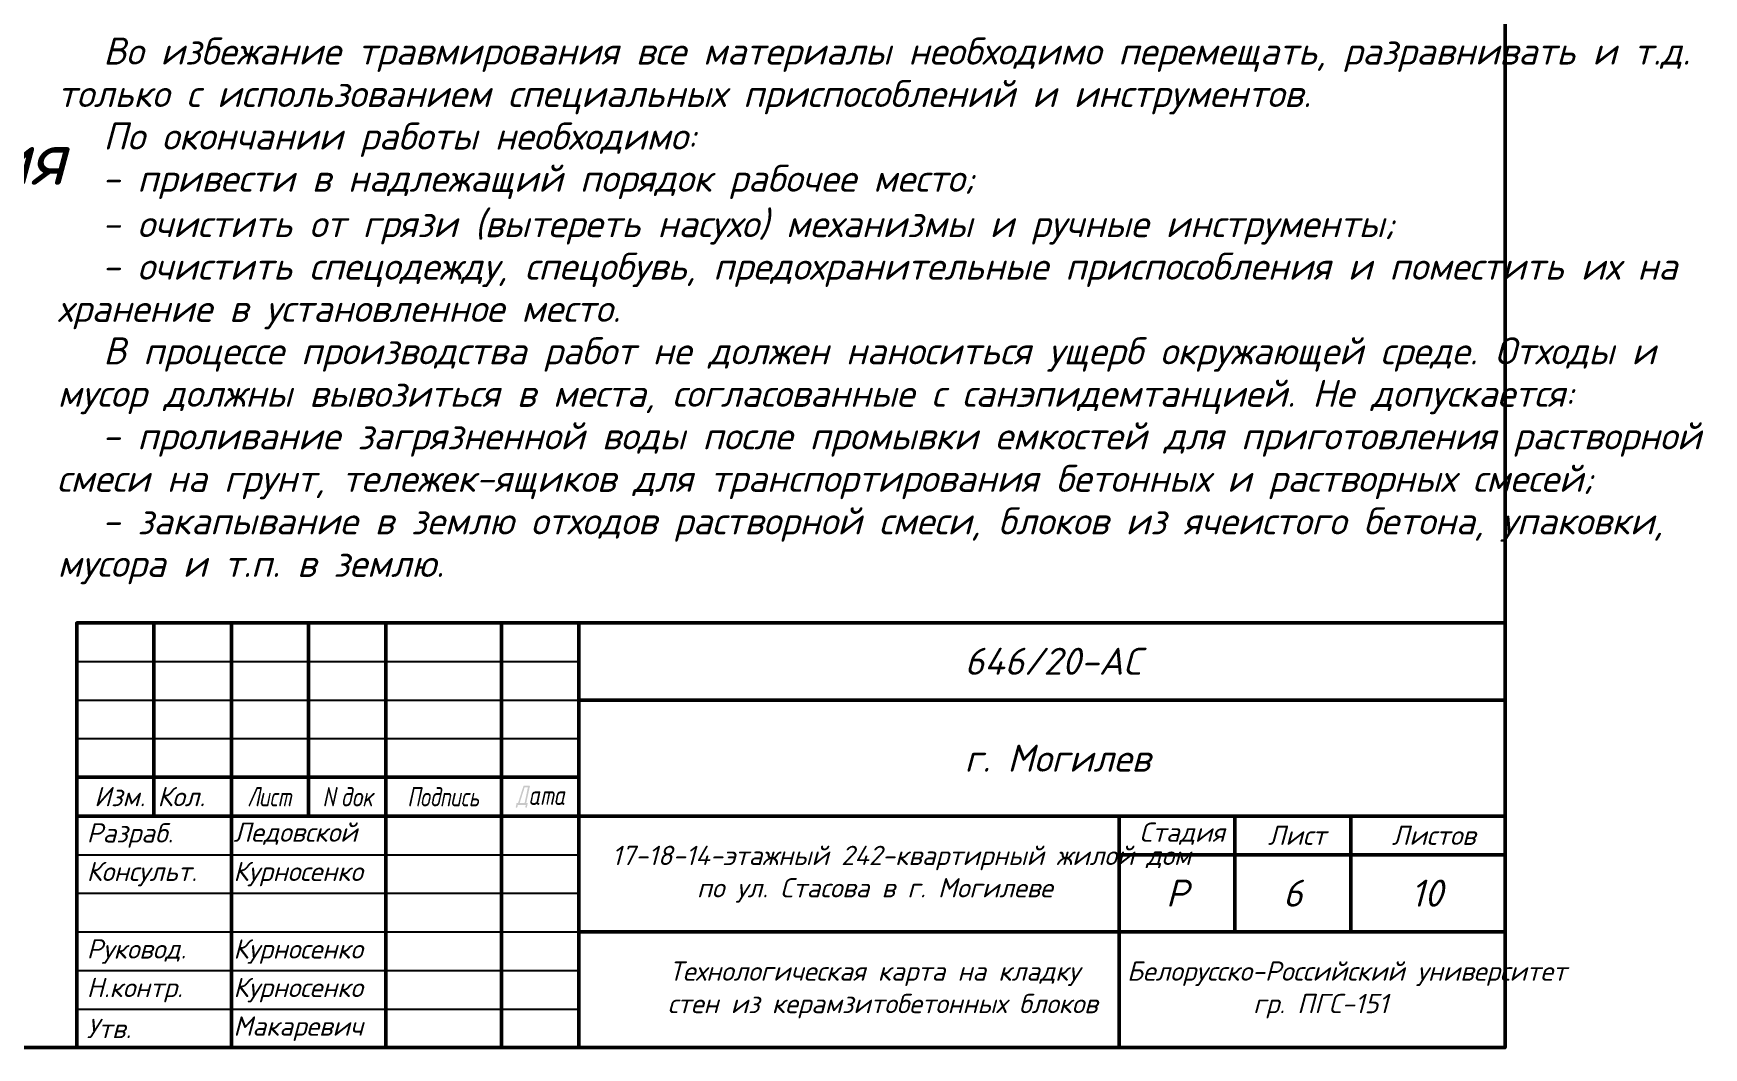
# Model space of a CAD drawing. Header units: millimetres. Extents: x 2279 to 5236, y 896 to 2828.
# Drawn here: x 5014.7 to 5231.1, y 1395.4 to 1526.7 of the extents above; entities that cross this region are included whole.
import ezdxf

# ---------------------------------------------------------------- set-up
doc = ezdxf.new("R2010")
doc.units = ezdxf.units.MM
for name, color, linetype in [('PDF _!!ОСНОВНАЯ', 7, 'Continuous'), ('PDF _!!ТОНКАЯ', 7, 'Continuous'), ('PDF _Текст', 7, 'Continuous')]:
    doc.layers.add(name, color=color, linetype=linetype)
doc.styles.add('PDF ISOCPEUR Italic', font='isocpeui.ttf')

msp = doc.modelspace()

# ---------------------------------------------------------------- hatches: boundary and pattern name
at = {"layer": 'PDF _!!ТОНКАЯ', "transparency": 33554559}
for points in [[(5043.78, 1428.88), (5042.81, 1426.72), (5042.81, 1426.68), (5042.77, 1426.64), (5042.72, 1426.64), (5042.72, 1426.64), (5042.68, 1426.64), (5042.68, 1426.64), (5042.64, 1426.68), (5042.64, 1426.68), (5042.64, 1426.72), (5042.64, 1426.76), (5042.64, 1426.81), (5042.64, 1426.81), (5043.65, 1429.09), (5043.65, 1429.09), (5043.65, 1429.13), (5043.7, 1429.13), (5043.74, 1429.13), (5044.25, 1429.13), (5044.25, 1429.13), (5044.29, 1429.13), (5044.33, 1429.09), (5044.33, 1429.09), (5044.33, 1429.05), (5044.33, 1429.01), (5044.33, 1428.97), (5044.33, 1428.97), (5043.87, 1426.72), (5043.82, 1426.68), (5043.82, 1426.68), (5043.78, 1426.64), (5043.78, 1426.64), (5043.74, 1426.64), (5043.74, 1426.64), (5043.7, 1426.68), (5043.7, 1426.68), (5043.65, 1426.72), (5043.65, 1426.72), (5043.65, 1426.76), (5043.65, 1426.81), (5043.65, 1426.81), (5044.12, 1428.88)], [(5045.31, 1428.29), (5045.31, 1428.33), (5045.31, 1428.37), (5045.35, 1428.37), (5045.39, 1428.37), (5045.39, 1428.37), (5045.43, 1428.37), (5045.43, 1428.37), (5045.47, 1428.37), (5045.47, 1428.33), (5045.47, 1428.29), (5045.47, 1428.25), (5045.47, 1428.25), (5045.47, 1428.25), (5045.18, 1426.76), (5045.18, 1426.72), (5045.14, 1426.68), (5045.14, 1426.68), (5045.09, 1426.64), (5045.09, 1426.64), (5045.05, 1426.64), (5045.05, 1426.64), (5044.54, 1426.64), (5044.5, 1426.64), (5044.46, 1426.64), (5044.46, 1426.64), (5044.42, 1426.68), (5044.37, 1426.68), (5044.37, 1426.68), (5044.33, 1426.72), (5044.29, 1426.76), (5044.29, 1426.76), (5044.29, 1426.76), (5044.25, 1426.81), (5044.25, 1426.85), (5044.25, 1426.89), (5044.2, 1426.93), (5044.2, 1426.93), (5044.2, 1426.98), (5044.2, 1427.02), (5044.2, 1427.02), (5044.2, 1427.06), (5044.2, 1427.1), (5044.2, 1427.15), (5044.46, 1428.29), (5044.5, 1428.33), (5044.5, 1428.37), (5044.5, 1428.37), (5044.54, 1428.37), (5044.59, 1428.37), (5044.59, 1428.37), (5044.63, 1428.37), (5044.63, 1428.37), (5044.67, 1428.33), (5044.67, 1428.29), (5044.67, 1428.25), (5044.67, 1428.25), (5044.67, 1428.25), (5044.42, 1427.15), (5044.42, 1427.1), (5044.42, 1427.06), (5044.42, 1427.06), (5044.42, 1427.02), (5044.42, 1426.98), (5044.46, 1426.93), (5044.46, 1426.93), (5044.46, 1426.93), (5044.5, 1426.89), (5044.54, 1426.89), (5044.54, 1426.89), (5044.59, 1426.89), (5045.01, 1426.89)], [(5046.19, 1426.64), (5045.86, 1426.64), (5045.81, 1426.64), (5045.77, 1426.64), (5045.77, 1426.64), (5045.73, 1426.68), (5045.69, 1426.68), (5045.69, 1426.68), (5045.64, 1426.72), (5045.64, 1426.76), (5045.64, 1426.76), (5045.6, 1426.76), (5045.6, 1426.81), (5045.56, 1426.85), (5045.56, 1426.89), (5045.56, 1426.93), (5045.52, 1426.93), (5045.52, 1426.98), (5045.52, 1427.02), (5045.52, 1427.02), (5045.52, 1427.06), (5045.52, 1427.1), (5045.56, 1427.15), (5045.69, 1427.91), (5045.73, 1427.95), (5045.73, 1427.99), (5045.73, 1427.99), (5045.73, 1428.03), (5045.77, 1428.08), (5045.77, 1428.12), (5045.77, 1428.16), (5045.81, 1428.16), (5045.81, 1428.2), (5045.86, 1428.25), (5045.86, 1428.25), (5045.9, 1428.29), (5045.9, 1428.29), (5045.9, 1428.29), (5045.94, 1428.29), (5045.94, 1428.33), (5045.98, 1428.33), (5045.98, 1428.33), (5046.02, 1428.37), (5046.07, 1428.37), (5046.11, 1428.37), (5046.11, 1428.37), (5046.15, 1428.37), (5046.19, 1428.37), (5046.24, 1428.37), (5046.49, 1428.37), (5046.53, 1428.37), (5046.58, 1428.37), (5046.58, 1428.37), (5046.58, 1428.33), (5046.62, 1428.29), (5046.62, 1428.25), (5046.62, 1428.2), (5046.58, 1428.2), (5046.58, 1428.16), (5046.58, 1428.16), (5046.53, 1428.12), (5046.49, 1428.12), (5046.15, 1428.12), (5046.15, 1428.12), (5046.11, 1428.12), (5046.07, 1428.12), (5046.07, 1428.12), (5046.02, 1428.08), (5045.98, 1428.08), (5045.98, 1428.08), (5045.98, 1428.03), (5045.94, 1427.99), (5045.94, 1427.99), (5045.94, 1427.95), (5045.9, 1427.91), (5045.9, 1427.91), (5045.73, 1427.15), (5045.73, 1427.1), (5045.73, 1427.06), (5045.73, 1427.06), (5045.73, 1427.02), (5045.73, 1426.98), (5045.77, 1426.98), (5045.77, 1426.93), (5045.77, 1426.93), (5045.81, 1426.89), (5045.86, 1426.89), (5045.86, 1426.89), (5045.9, 1426.89), (5046.19, 1426.89), (5046.19, 1426.89), (5046.24, 1426.89), (5046.28, 1426.85), (5046.28, 1426.85), (5046.28, 1426.81), (5046.28, 1426.76), (5046.28, 1426.72), (5046.28, 1426.68), (5046.24, 1426.68), (5046.24, 1426.64), (5046.19, 1426.64), (5046.19, 1426.64)], [(5046.91, 1428.29), (5046.91, 1428.33), (5046.91, 1428.37), (5046.96, 1428.37), (5046.96, 1428.37), (5047, 1428.37), (5047.97, 1428.37), (5047.97, 1428.37), (5048.01, 1428.37), (5048.06, 1428.37), (5048.06, 1428.37), (5048.1, 1428.33), (5048.14, 1428.33), (5048.14, 1428.33), (5048.18, 1428.29), (5048.18, 1428.25), (5048.23, 1428.25), (5048.23, 1428.2), (5048.23, 1428.2), (5048.23, 1428.16), (5048.27, 1428.12), (5048.27, 1428.08), (5048.27, 1428.03), (5048.27, 1427.99), (5048.27, 1427.99), (5048.27, 1427.95), (5048.27, 1427.91), (5048.27, 1427.91), (5048.01, 1426.72), (5048.01, 1426.68), (5047.97, 1426.68), (5047.97, 1426.64), (5047.93, 1426.64), (5047.93, 1426.64), (5047.89, 1426.64), (5047.85, 1426.68), (5047.85, 1426.68), (5047.85, 1426.72), (5047.8, 1426.72), (5047.8, 1426.76), (5047.8, 1426.81), (5047.8, 1426.81), (5048.06, 1427.91), (5048.06, 1427.91), (5048.06, 1427.95), (5048.06, 1427.99), (5048.06, 1428.03), (5048.06, 1428.03), (5048.06, 1428.08), (5048.01, 1428.08), (5048.01, 1428.12), (5047.97, 1428.12), (5047.93, 1428.12), (5047.93, 1428.12), (5047.89, 1428.12), (5047.68, 1428.12), (5047.38, 1426.72), (5047.38, 1426.68), (5047.38, 1426.68), (5047.34, 1426.64), (5047.3, 1426.64), (5047.3, 1426.64), (5047.25, 1426.64), (5047.25, 1426.68), (5047.21, 1426.68), (5047.21, 1426.72), (5047.21, 1426.72), (5047.21, 1426.76), (5047.21, 1426.81), (5047.21, 1426.81), (5047.51, 1428.12), (5047.08, 1428.12), (5046.79, 1426.72), (5046.74, 1426.68), (5046.74, 1426.68), (5046.7, 1426.64), (5046.7, 1426.64), (5046.66, 1426.64), (5046.66, 1426.64), (5046.62, 1426.68), (5046.62, 1426.68), (5046.58, 1426.72), (5046.58, 1426.72), (5046.58, 1426.76), (5046.58, 1426.81), (5046.58, 1426.81)], [(5053.09, 1429.05), (5053.56, 1427.23), (5053.94, 1429.05), (5053.94, 1429.09), (5053.98, 1429.09), (5053.98, 1429.13), (5054.03, 1429.13), (5054.03, 1429.13), (5054.07, 1429.13), (5054.11, 1429.13), (5054.11, 1429.09), (5054.11, 1429.09), (5054.15, 1429.05), (5054.15, 1429.01), (5054.15, 1428.97), (5054.15, 1428.97), (5053.65, 1426.72), (5053.65, 1426.68), (5053.6, 1426.68), (5053.6, 1426.64), (5053.56, 1426.64), (5053.56, 1426.64), (5053.52, 1426.64), (5053.52, 1426.64), (5053.48, 1426.68), (5053.48, 1426.72), (5053.48, 1426.72), (5053.01, 1428.54), (5052.63, 1426.72), (5052.59, 1426.68), (5052.59, 1426.68), (5052.54, 1426.64), (5052.54, 1426.64), (5052.5, 1426.64), (5052.5, 1426.64), (5052.46, 1426.68), (5052.46, 1426.68), (5052.42, 1426.72), (5052.42, 1426.72), (5052.42, 1426.76), (5052.42, 1426.81), (5052.42, 1426.81), (5052.93, 1429.05), (5052.93, 1429.09), (5052.93, 1429.09), (5052.97, 1429.13), (5052.97, 1429.13), (5053.01, 1429.13), (5053.05, 1429.13), (5053.05, 1429.13), (5053.09, 1429.09), (5053.09, 1429.05), (5053.09, 1429.05)], [(5058.13, 1427.44), (5057.84, 1427.19), (5057.71, 1426.72), (5057.71, 1426.68), (5057.71, 1426.68), (5057.67, 1426.64), (5057.62, 1426.64), (5057.62, 1426.64), (5057.58, 1426.64), (5057.58, 1426.68), (5057.54, 1426.68), (5057.54, 1426.72), (5057.5, 1426.72), (5057.5, 1426.76), (5057.54, 1426.81), (5057.54, 1426.81), (5057.88, 1428.29), (5057.88, 1428.33), (5057.88, 1428.37), (5057.92, 1428.37), (5057.96, 1428.37), (5057.96, 1428.37), (5058.01, 1428.37), (5058.01, 1428.37), (5058.05, 1428.37), (5058.05, 1428.33), (5058.05, 1428.29), (5058.05, 1428.25), (5058.05, 1428.25), (5058.05, 1428.25), (5057.92, 1427.57), (5058.77, 1428.37), (5058.81, 1428.37), (5058.85, 1428.37), (5058.85, 1428.37), (5058.89, 1428.37), (5058.89, 1428.37), (5058.94, 1428.33), (5058.94, 1428.33), (5058.94, 1428.29), (5058.94, 1428.25), (5058.94, 1428.25), (5058.94, 1428.2), (5058.89, 1428.16), (5058.89, 1428.16), (5058.3, 1427.61), (5058.6, 1426.81), (5058.6, 1426.76), (5058.6, 1426.76), (5058.6, 1426.72), (5058.6, 1426.68), (5058.6, 1426.68), (5058.56, 1426.64), (5058.51, 1426.64), (5058.51, 1426.64), (5058.47, 1426.64), (5058.43, 1426.64), (5058.43, 1426.68), (5058.39, 1426.72)], [(5064.91, 1428.88), (5064.1, 1428.88), (5063.64, 1426.72), (5063.59, 1426.68), (5063.59, 1426.68), (5063.59, 1426.64), (5063.55, 1426.64), (5063.55, 1426.64), (5063.51, 1426.64), (5063.47, 1426.68), (5063.47, 1426.68), (5063.42, 1426.72), (5063.42, 1426.72), (5063.42, 1426.76), (5063.42, 1426.81), (5063.42, 1426.81), (5063.93, 1429.05), (5063.93, 1429.09), (5063.93, 1429.09), (5063.97, 1429.13), (5063.97, 1429.13), (5064.02, 1429.13), (5065.03, 1429.13), (5065.08, 1429.13), (5065.12, 1429.13), (5065.12, 1429.09), (5065.12, 1429.09), (5065.16, 1429.05), (5065.16, 1429.01), (5065.16, 1428.97), (5065.16, 1428.97), (5064.65, 1426.72), (5064.65, 1426.68), (5064.65, 1426.68), (5064.61, 1426.64), (5064.57, 1426.64), (5064.57, 1426.64), (5064.53, 1426.64), (5064.53, 1426.68), (5064.48, 1426.68), (5064.48, 1426.72), (5064.48, 1426.72), (5064.48, 1426.76), (5064.48, 1426.81), (5064.48, 1426.81)], [(5067.91, 1428.29), (5067.91, 1428.33), (5067.95, 1428.37), (5067.95, 1428.37), (5068, 1428.37), (5068, 1428.37), (5068.55, 1428.37), (5068.59, 1428.37), (5068.63, 1428.37), (5068.63, 1428.37), (5068.67, 1428.37), (5068.72, 1428.33), (5068.72, 1428.33), (5068.76, 1428.29), (5068.76, 1428.29), (5068.8, 1428.29), (5068.8, 1428.25), (5068.84, 1428.2), (5068.84, 1428.2), (5068.84, 1428.16), (5068.84, 1428.12), (5068.89, 1428.08), (5068.89, 1428.03), (5068.89, 1427.99), (5068.89, 1427.99), (5068.89, 1427.95), (5068.89, 1427.91), (5068.84, 1427.91), (5068.63, 1426.72), (5068.59, 1426.68), (5068.59, 1426.68), (5068.55, 1426.64), (5068.55, 1426.64), (5068.5, 1426.64), (5068.5, 1426.64), (5068.46, 1426.68), (5068.46, 1426.68), (5068.42, 1426.72), (5068.42, 1426.72), (5068.42, 1426.76), (5068.42, 1426.81), (5068.42, 1426.81), (5068.67, 1427.91), (5068.67, 1427.91), (5068.67, 1427.95), (5068.67, 1427.99), (5068.67, 1427.99), (5068.67, 1428.03), (5068.63, 1428.08), (5068.63, 1428.08), (5068.63, 1428.12), (5068.59, 1428.12), (5068.55, 1428.12), (5068.5, 1428.12), (5068.5, 1428.12), (5068.08, 1428.12), (5067.79, 1426.72), (5067.79, 1426.68), (5067.74, 1426.68), (5067.74, 1426.64), (5067.7, 1426.64), (5067.7, 1426.64), (5067.66, 1426.64), (5067.62, 1426.68), (5067.62, 1426.68), (5067.62, 1426.72), (5067.57, 1426.72), (5067.57, 1426.76), (5067.62, 1426.81), (5067.62, 1426.81)], [(5070.07, 1428.29), (5070.07, 1428.33), (5070.11, 1428.37), (5070.11, 1428.37), (5070.16, 1428.37), (5070.16, 1428.37), (5070.2, 1428.37), (5070.2, 1428.37), (5070.24, 1428.37), (5070.24, 1428.33), (5070.24, 1428.29), (5070.24, 1428.25), (5070.24, 1428.25), (5070.24, 1428.25), (5069.94, 1426.76), (5069.94, 1426.72), (5069.9, 1426.68), (5069.9, 1426.68), (5069.86, 1426.64), (5069.86, 1426.64), (5069.82, 1426.64), (5069.82, 1426.64), (5069.31, 1426.64), (5069.27, 1426.64), (5069.22, 1426.64), (5069.22, 1426.64), (5069.18, 1426.68), (5069.14, 1426.68), (5069.14, 1426.68), (5069.1, 1426.72), (5069.06, 1426.76), (5069.06, 1426.76), (5069.06, 1426.76), (5069.01, 1426.81), (5069.01, 1426.85), (5069.01, 1426.89), (5068.97, 1426.93), (5068.97, 1426.93), (5068.97, 1426.98), (5068.97, 1427.02), (5068.97, 1427.02), (5068.97, 1427.06), (5068.97, 1427.1), (5068.97, 1427.15), (5069.22, 1428.29), (5069.27, 1428.33), (5069.27, 1428.37), (5069.27, 1428.37), (5069.31, 1428.37), (5069.35, 1428.37), (5069.35, 1428.37), (5069.39, 1428.37), (5069.39, 1428.37), (5069.44, 1428.33), (5069.44, 1428.29), (5069.44, 1428.25), (5069.44, 1428.25), (5069.44, 1428.25), (5069.18, 1427.15), (5069.18, 1427.1), (5069.18, 1427.06), (5069.18, 1427.06), (5069.18, 1427.02), (5069.18, 1426.98), (5069.22, 1426.93), (5069.22, 1426.93), (5069.22, 1426.93), (5069.27, 1426.89), (5069.31, 1426.89), (5069.31, 1426.89), (5069.35, 1426.89), (5069.77, 1426.89)], [(5070.96, 1426.64), (5070.62, 1426.64), (5070.58, 1426.64), (5070.54, 1426.64), (5070.54, 1426.64), (5070.49, 1426.68), (5070.45, 1426.68), (5070.45, 1426.68), (5070.41, 1426.72), (5070.41, 1426.76), (5070.41, 1426.76), (5070.37, 1426.76), (5070.37, 1426.81), (5070.33, 1426.85), (5070.33, 1426.89), (5070.33, 1426.93), (5070.28, 1426.93), (5070.28, 1426.98), (5070.28, 1427.02), (5070.28, 1427.02), (5070.28, 1427.06), (5070.28, 1427.1), (5070.33, 1427.15), (5070.45, 1427.91), (5070.49, 1427.95), (5070.49, 1427.99), (5070.49, 1427.99), (5070.49, 1428.03), (5070.54, 1428.08), (5070.54, 1428.12), (5070.54, 1428.16), (5070.58, 1428.16), (5070.58, 1428.2), (5070.62, 1428.25), (5070.62, 1428.25), (5070.66, 1428.29), (5070.66, 1428.29), (5070.66, 1428.29), (5070.71, 1428.29), (5070.71, 1428.33), (5070.75, 1428.33), (5070.75, 1428.33), (5070.79, 1428.37), (5070.83, 1428.37), (5070.88, 1428.37), (5070.88, 1428.37), (5070.92, 1428.37), (5070.96, 1428.37), (5071, 1428.37), (5071.26, 1428.37), (5071.3, 1428.37), (5071.34, 1428.37), (5071.34, 1428.37), (5071.34, 1428.33), (5071.38, 1428.29), (5071.38, 1428.25), (5071.38, 1428.2), (5071.34, 1428.2), (5071.34, 1428.16), (5071.34, 1428.16), (5071.3, 1428.12), (5071.26, 1428.12), (5070.92, 1428.12), (5070.92, 1428.12), (5070.88, 1428.12), (5070.83, 1428.12), (5070.83, 1428.12), (5070.79, 1428.08), (5070.75, 1428.08), (5070.75, 1428.08), (5070.75, 1428.03), (5070.71, 1427.99), (5070.71, 1427.99), (5070.71, 1427.95), (5070.66, 1427.91), (5070.66, 1427.91), (5070.49, 1427.15), (5070.49, 1427.1), (5070.49, 1427.06), (5070.49, 1427.06), (5070.49, 1427.02), (5070.49, 1426.98), (5070.54, 1426.98), (5070.54, 1426.93), (5070.54, 1426.93), (5070.58, 1426.89), (5070.62, 1426.89), (5070.62, 1426.89), (5070.66, 1426.89), (5070.96, 1426.89), (5070.96, 1426.89), (5071, 1426.89), (5071.04, 1426.85), (5071.04, 1426.85), (5071.04, 1426.81), (5071.04, 1426.76), (5071.04, 1426.72), (5071.04, 1426.68), (5071, 1426.68), (5071, 1426.64), (5070.96, 1426.64), (5070.96, 1426.64)], [(5080.91, 1428.5), (5080.91, 1428.5), (5080.91, 1428.54), (5080.95, 1428.54), (5080.95, 1428.58), (5080.99, 1428.58), (5081.92, 1428.58), (5081.97, 1428.58), (5082.01, 1428.58), (5082.05, 1428.54), (5082.05, 1428.54), (5082.09, 1428.54), (5082.14, 1428.5), (5082.14, 1428.5), (5082.18, 1428.46), (5082.18, 1428.46), (5082.18, 1428.42), (5082.22, 1428.37), (5082.22, 1428.37), (5082.22, 1428.33), (5082.26, 1428.29), (5082.26, 1428.29), (5082.26, 1428.25), (5082.26, 1428.2), (5082.26, 1428.16), (5082.26, 1428.12), (5082.26, 1428.12), (5082.26, 1428.08), (5082.01, 1426.93), (5082.01, 1426.89), (5081.97, 1426.85), (5081.97, 1426.85), (5081.92, 1426.81), (5081.92, 1426.81), (5081.88, 1426.85), (5081.84, 1426.85), (5081.84, 1426.85), (5081.8, 1426.89), (5081.8, 1426.93), (5081.8, 1426.93), (5081.8, 1426.98), (5081.8, 1426.98), (5082.05, 1428.08), (5082.05, 1428.12), (5082.05, 1428.16), (5082.05, 1428.16), (5082.05, 1428.2), (5082.05, 1428.25), (5082.05, 1428.25), (5082.01, 1428.29), (5082.01, 1428.29), (5081.97, 1428.33), (5081.92, 1428.33), (5081.92, 1428.33), (5081.88, 1428.33), (5081.67, 1428.33), (5081.37, 1426.93), (5081.37, 1426.89), (5081.33, 1426.85), (5081.33, 1426.85), (5081.29, 1426.81), (5081.29, 1426.81), (5081.25, 1426.85), (5081.25, 1426.85), (5081.21, 1426.85), (5081.21, 1426.89), (5081.21, 1426.93), (5081.21, 1426.93), (5081.21, 1426.98), (5081.21, 1426.98), (5081.46, 1428.33), (5081.08, 1428.33), (5080.78, 1426.93), (5080.74, 1426.89), (5080.74, 1426.85), (5080.7, 1426.85), (5080.7, 1426.81), (5080.65, 1426.81), (5080.65, 1426.85), (5080.61, 1426.85), (5080.61, 1426.85), (5080.57, 1426.89), (5080.57, 1426.93), (5080.57, 1426.93), (5080.57, 1426.98), (5080.57, 1426.98)]]:
    msp.add_hatch(color=256, dxfattribs=at).paths.add_polyline_path(points)
h = msp.add_hatch(color=256, dxfattribs=at)
h.paths.add_polyline_path([(5056.23, 1428.63), (5055.93, 1427.27), (5055.93, 1427.23), (5055.89, 1427.19), (5055.89, 1427.15), (5055.89, 1427.1), (5055.85, 1427.06), (5055.85, 1427.02), (5055.85, 1426.98), (5055.8, 1426.98), (5055.8, 1426.93), (5055.8, 1426.89), (5055.76, 1426.85), (5055.76, 1426.85), (5055.72, 1426.81), (5055.72, 1426.81), (5055.68, 1426.76), (5055.68, 1426.76), (5055.63, 1426.76), (5055.63, 1426.72), (5055.59, 1426.72), (5055.55, 1426.68), (5055.55, 1426.68), (5055.51, 1426.68), (5055.47, 1426.68), (5055.42, 1426.68), (5055.42, 1426.64), (5055.38, 1426.64), (5055.34, 1426.64), (5055.3, 1426.64), (5055.25, 1426.64), (5055.21, 1426.64), (5055.21, 1426.64), (5055.17, 1426.64), (5055.13, 1426.64), (5055.08, 1426.64), (5055.08, 1426.68), (5055.04, 1426.68), (5055, 1426.72), (5055, 1426.72), (5054.96, 1426.76), (5054.96, 1426.76), (5054.92, 1426.76), (5054.92, 1426.81), (5054.87, 1426.85), (5054.87, 1426.85), (5054.87, 1426.89), (5054.83, 1426.93), (5054.83, 1426.98), (5054.83, 1427.02), (5054.83, 1427.02), (5054.83, 1427.06), (5054.83, 1427.1), (5054.83, 1427.15), (5054.83, 1427.15), (5054.83, 1427.19), (5054.83, 1427.23), (5054.83, 1427.27), (5054.96, 1427.78), (5054.96, 1427.82), (5054.96, 1427.86), (5054.96, 1427.91), (5055, 1427.91), (5055, 1427.95), (5055, 1427.99), (5055.04, 1428.03), (5055.04, 1428.08), (5055.04, 1428.12), (5055.08, 1428.12), (5055.08, 1428.16), (5055.13, 1428.16), (5055.13, 1428.2), (5055.17, 1428.25), (5055.17, 1428.25), (5055.21, 1428.25), (5055.21, 1428.29), (5055.25, 1428.29), (5055.25, 1428.33), (5055.3, 1428.33), (5055.34, 1428.33), (5055.34, 1428.33), (5055.38, 1428.37), (5055.42, 1428.37), (5055.47, 1428.37), (5055.51, 1428.37), (5055.51, 1428.37), (5055.55, 1428.37), (5055.59, 1428.37), (5055.63, 1428.37), (5055.97, 1428.37), (5056.02, 1428.63), (5056.02, 1428.67), (5056.02, 1428.71), (5056.02, 1428.71), (5056.02, 1428.75), (5056.02, 1428.8), (5056.02, 1428.84), (5055.97, 1428.84), (5055.97, 1428.88), (5055.93, 1428.88), (5055.93, 1428.88), (5055.89, 1428.88), (5055.85, 1428.88), (5055.55, 1428.88), (5055.51, 1428.88), (5055.51, 1428.88), (5055.47, 1428.92), (5055.47, 1428.97), (5055.47, 1428.97), (5055.47, 1429.01), (5055.47, 1429.05), (5055.47, 1429.09), (5055.47, 1429.09), (5055.51, 1429.13), (5055.51, 1429.13), (5055.55, 1429.13), (5055.93, 1429.13), (5055.93, 1429.13), (5055.97, 1429.13), (5056.02, 1429.13), (5056.06, 1429.09), (5056.06, 1429.09), (5056.1, 1429.09), (5056.1, 1429.05), (5056.14, 1429.01), (5056.14, 1429.01), (5056.19, 1429.01), (5056.19, 1428.97), (5056.23, 1428.92), (5056.23, 1428.88), (5056.23, 1428.88), (5056.23, 1428.84), (5056.23, 1428.8), (5056.27, 1428.75), (5056.27, 1428.75), (5056.23, 1428.71), (5056.23, 1428.67), (5056.23, 1428.63)], flags=0)
h.paths.add_polyline_path([(5055.72, 1427.27), (5055.89, 1428.12), (5055.59, 1428.12), (5055.55, 1428.12), (5055.51, 1428.12), (5055.47, 1428.12), (5055.47, 1428.12), (5055.42, 1428.12), (5055.38, 1428.12), (5055.38, 1428.08), (5055.34, 1428.08), (5055.3, 1428.03), (5055.3, 1428.03), (5055.25, 1427.99), (5055.25, 1427.99), (5055.25, 1427.95), (5055.21, 1427.91), (5055.21, 1427.91), (5055.17, 1427.86), (5055.17, 1427.82), (5055.17, 1427.78), (5055.17, 1427.78), (5055.04, 1427.27), (5055.04, 1427.23), (5055.04, 1427.19), (5055.04, 1427.15), (5055.04, 1427.1), (5055.04, 1427.1), (5055.04, 1427.06), (5055.04, 1427.02), (5055.04, 1426.98), (5055.08, 1426.98), (5055.08, 1426.93), (5055.13, 1426.93), (5055.13, 1426.93), (5055.17, 1426.89), (5055.21, 1426.89), (5055.21, 1426.89), (5055.25, 1426.89), (5055.3, 1426.89), (5055.34, 1426.89), (5055.34, 1426.89), (5055.38, 1426.89), (5055.42, 1426.89), (5055.47, 1426.93), (5055.47, 1426.93), (5055.51, 1426.93), (5055.51, 1426.98), (5055.55, 1426.98), (5055.59, 1426.98), (5055.59, 1427.02), (5055.59, 1427.06), (5055.63, 1427.06), (5055.63, 1427.1), (5055.68, 1427.15), (5055.68, 1427.15), (5055.68, 1427.19), (5055.72, 1427.23), (5055.72, 1427.27)], flags=0)
h = msp.add_hatch(color=256, dxfattribs=at)
h.paths.add_polyline_path([(5056.23, 1427.27), (5056.35, 1427.78), (5056.35, 1427.82), (5056.35, 1427.86), (5056.35, 1427.91), (5056.4, 1427.91), (5056.4, 1427.95), (5056.4, 1427.99), (5056.44, 1428.03), (5056.44, 1428.08), (5056.48, 1428.12), (5056.48, 1428.12), (5056.48, 1428.16), (5056.52, 1428.16), (5056.52, 1428.2), (5056.57, 1428.25), (5056.57, 1428.25), (5056.61, 1428.25), (5056.61, 1428.29), (5056.65, 1428.29), (5056.69, 1428.33), (5056.69, 1428.33), (5056.74, 1428.33), (5056.78, 1428.33), (5056.78, 1428.37), (5056.82, 1428.37), (5056.86, 1428.37), (5056.91, 1428.37), (5056.91, 1428.37), (5056.95, 1428.37), (5056.99, 1428.37), (5057.03, 1428.37), (5057.07, 1428.37), (5057.12, 1428.37), (5057.12, 1428.37), (5057.16, 1428.37), (5057.2, 1428.37), (5057.2, 1428.33), (5057.24, 1428.33), (5057.29, 1428.29), (5057.29, 1428.29), (5057.33, 1428.25), (5057.33, 1428.25), (5057.37, 1428.2), (5057.37, 1428.2), (5057.41, 1428.16), (5057.41, 1428.12), (5057.41, 1428.08), (5057.41, 1428.08), (5057.46, 1428.03), (5057.46, 1427.99), (5057.46, 1427.95), (5057.46, 1427.91), (5057.46, 1427.91), (5057.46, 1427.86), (5057.46, 1427.82), (5057.46, 1427.78), (5057.46, 1427.78), (5057.33, 1427.27), (5057.33, 1427.23), (5057.29, 1427.19), (5057.29, 1427.15), (5057.29, 1427.1), (5057.29, 1427.06), (5057.24, 1427.02), (5057.24, 1427.02), (5057.24, 1426.98), (5057.2, 1426.93), (5057.2, 1426.89), (5057.2, 1426.89), (5057.16, 1426.89), (5057.16, 1426.85), (5057.12, 1426.81), (5057.12, 1426.81), (5057.07, 1426.76), (5057.07, 1426.76), (5057.03, 1426.76), (5057.03, 1426.72), (5056.99, 1426.72), (5056.95, 1426.68), (5056.95, 1426.68), (5056.91, 1426.68), (5056.86, 1426.68), (5056.82, 1426.64), (5056.82, 1426.64), (5056.78, 1426.64), (5056.74, 1426.64), (5056.69, 1426.64), (5056.65, 1426.64), (5056.65, 1426.64), (5056.61, 1426.64), (5056.57, 1426.64), (5056.52, 1426.64), (5056.52, 1426.64), (5056.48, 1426.68), (5056.44, 1426.68), (5056.44, 1426.72), (5056.4, 1426.72), (5056.35, 1426.76), (5056.35, 1426.76), (5056.35, 1426.76), (5056.31, 1426.81), (5056.31, 1426.85), (5056.27, 1426.85), (5056.27, 1426.89), (5056.23, 1426.93), (5056.23, 1426.98), (5056.23, 1427.02), (5056.23, 1427.02), (5056.23, 1427.06), (5056.23, 1427.1), (5056.23, 1427.15), (5056.23, 1427.15), (5056.23, 1427.19), (5056.23, 1427.23), (5056.23, 1427.27)], flags=0)
h.paths.add_polyline_path([(5057.12, 1427.27), (5057.2, 1427.78), (5057.24, 1427.82), (5057.24, 1427.82), (5057.24, 1427.86), (5057.24, 1427.91), (5057.24, 1427.95), (5057.24, 1427.95), (5057.2, 1427.99), (5057.2, 1428.03), (5057.2, 1428.03), (5057.16, 1428.08), (5057.16, 1428.08), (5057.12, 1428.12), (5057.12, 1428.12), (5057.07, 1428.12), (5057.03, 1428.12), (5056.99, 1428.12), (5056.99, 1428.12), (5056.95, 1428.12), (5056.91, 1428.12), (5056.86, 1428.12), (5056.86, 1428.12), (5056.82, 1428.12), (5056.78, 1428.12), (5056.78, 1428.08), (5056.74, 1428.08), (5056.74, 1428.03), (5056.69, 1428.03), (5056.65, 1427.99), (5056.65, 1427.99), (5056.65, 1427.95), (5056.61, 1427.91), (5056.61, 1427.91), (5056.61, 1427.86), (5056.57, 1427.82), (5056.57, 1427.78), (5056.57, 1427.78), (5056.44, 1427.27), (5056.44, 1427.23), (5056.44, 1427.19), (5056.44, 1427.15), (5056.44, 1427.1), (5056.44, 1427.1), (5056.44, 1427.06), (5056.44, 1427.02), (5056.44, 1426.98), (5056.48, 1426.98), (5056.48, 1426.93), (5056.52, 1426.93), (5056.52, 1426.93), (5056.57, 1426.89), (5056.61, 1426.89), (5056.61, 1426.89), (5056.65, 1426.89), (5056.69, 1426.89), (5056.74, 1426.89), (5056.78, 1426.89), (5056.78, 1426.89), (5056.82, 1426.89), (5056.86, 1426.93), (5056.86, 1426.93), (5056.91, 1426.93), (5056.95, 1426.98), (5056.95, 1426.98), (5056.99, 1426.98), (5056.99, 1427.02), (5057.03, 1427.06), (5057.03, 1427.06), (5057.03, 1427.1), (5057.07, 1427.15), (5057.07, 1427.15), (5057.07, 1427.19), (5057.12, 1427.23), (5057.12, 1427.27)], flags=0)
h = msp.add_hatch(color=256, dxfattribs=at)
h.paths.add_polyline_path([(5065.08, 1427.27), (5065.16, 1427.78), (5065.16, 1427.82), (5065.2, 1427.86), (5065.2, 1427.91), (5065.2, 1427.91), (5065.2, 1427.95), (5065.24, 1427.99), (5065.24, 1428.03), (5065.24, 1428.08), (5065.29, 1428.12), (5065.29, 1428.12), (5065.33, 1428.16), (5065.33, 1428.16), (5065.37, 1428.2), (5065.37, 1428.25), (5065.37, 1428.25), (5065.41, 1428.25), (5065.41, 1428.29), (5065.46, 1428.29), (5065.5, 1428.33), (5065.5, 1428.33), (5065.54, 1428.33), (5065.54, 1428.33), (5065.58, 1428.37), (5065.63, 1428.37), (5065.67, 1428.37), (5065.67, 1428.37), (5065.71, 1428.37), (5065.75, 1428.37), (5065.8, 1428.37), (5065.84, 1428.37), (5065.84, 1428.37), (5065.88, 1428.37), (5065.92, 1428.37), (5065.92, 1428.37), (5065.96, 1428.37), (5066.01, 1428.33), (5066.01, 1428.33), (5066.05, 1428.29), (5066.09, 1428.29), (5066.09, 1428.25), (5066.09, 1428.25), (5066.13, 1428.2), (5066.13, 1428.2), (5066.18, 1428.16), (5066.18, 1428.12), (5066.18, 1428.08), (5066.18, 1428.08), (5066.22, 1428.03), (5066.22, 1427.99), (5066.22, 1427.95), (5066.22, 1427.91), (5066.22, 1427.91), (5066.22, 1427.86), (5066.22, 1427.82), (5066.22, 1427.78), (5066.22, 1427.78), (5066.09, 1427.27), (5066.09, 1427.23), (5066.09, 1427.19), (5066.05, 1427.15), (5066.05, 1427.1), (5066.05, 1427.06), (5066.01, 1427.02), (5066.01, 1427.02), (5066.01, 1426.98), (5065.96, 1426.93), (5065.96, 1426.89), (5065.96, 1426.89), (5065.96, 1426.89), (5065.92, 1426.85), (5065.92, 1426.81), (5065.88, 1426.81), (5065.88, 1426.76), (5065.84, 1426.76), (5065.84, 1426.76), (5065.8, 1426.72), (5065.8, 1426.72), (5065.75, 1426.68), (5065.71, 1426.68), (5065.71, 1426.68), (5065.67, 1426.68), (5065.63, 1426.64), (5065.58, 1426.64), (5065.58, 1426.64), (5065.54, 1426.64), (5065.5, 1426.64), (5065.46, 1426.64), (5065.46, 1426.64), (5065.41, 1426.64), (5065.37, 1426.64), (5065.33, 1426.64), (5065.33, 1426.64), (5065.29, 1426.68), (5065.24, 1426.68), (5065.24, 1426.72), (5065.2, 1426.72), (5065.2, 1426.76), (5065.16, 1426.76), (5065.16, 1426.76), (5065.16, 1426.81), (5065.12, 1426.85), (5065.12, 1426.85), (5065.08, 1426.89), (5065.08, 1426.93), (5065.08, 1426.98), (5065.08, 1427.02), (5065.03, 1427.02), (5065.03, 1427.06), (5065.03, 1427.1), (5065.03, 1427.15), (5065.03, 1427.15), (5065.03, 1427.19), (5065.08, 1427.23), (5065.08, 1427.27)], flags=0)
h.paths.add_polyline_path([(5065.88, 1427.27), (5066.01, 1427.78), (5066.01, 1427.82), (5066.01, 1427.82), (5066.01, 1427.86), (5066.01, 1427.91), (5066.01, 1427.95), (5066.01, 1427.95), (5066.01, 1427.99), (5065.96, 1428.03), (5065.96, 1428.03), (5065.96, 1428.08), (5065.92, 1428.08), (5065.92, 1428.12), (5065.88, 1428.12), (5065.84, 1428.12), (5065.84, 1428.12), (5065.8, 1428.12), (5065.75, 1428.12), (5065.75, 1428.12), (5065.71, 1428.12), (5065.67, 1428.12), (5065.63, 1428.12), (5065.63, 1428.12), (5065.58, 1428.12), (5065.58, 1428.08), (5065.54, 1428.08), (5065.5, 1428.03), (5065.5, 1428.03), (5065.5, 1427.99), (5065.46, 1427.99), (5065.46, 1427.95), (5065.41, 1427.91), (5065.41, 1427.91), (5065.41, 1427.86), (5065.37, 1427.82), (5065.37, 1427.78), (5065.37, 1427.78), (5065.24, 1427.27), (5065.24, 1427.23), (5065.24, 1427.19), (5065.24, 1427.15), (5065.24, 1427.1), (5065.24, 1427.1), (5065.24, 1427.06), (5065.24, 1427.02), (5065.29, 1426.98), (5065.29, 1426.98), (5065.29, 1426.93), (5065.33, 1426.93), (5065.33, 1426.93), (5065.37, 1426.89), (5065.41, 1426.89), (5065.41, 1426.89), (5065.46, 1426.89), (5065.5, 1426.89), (5065.54, 1426.89), (5065.54, 1426.89), (5065.58, 1426.89), (5065.63, 1426.89), (5065.63, 1426.93), (5065.67, 1426.93), (5065.71, 1426.93), (5065.71, 1426.98), (5065.75, 1426.98), (5065.75, 1426.98), (5065.8, 1427.02), (5065.8, 1427.06), (5065.84, 1427.06), (5065.84, 1427.1), (5065.84, 1427.15), (5065.88, 1427.15), (5065.88, 1427.19), (5065.88, 1427.23), (5065.88, 1427.27)], flags=0)
h = msp.add_hatch(color=256, dxfattribs=at)
h.paths.add_polyline_path([(5067.7, 1428.63), (5067.4, 1427.27), (5067.4, 1427.23), (5067.4, 1427.19), (5067.36, 1427.15), (5067.36, 1427.1), (5067.36, 1427.06), (5067.36, 1427.02), (5067.32, 1426.98), (5067.32, 1426.98), (5067.28, 1426.93), (5067.28, 1426.89), (5067.28, 1426.85), (5067.23, 1426.85), (5067.23, 1426.81), (5067.19, 1426.81), (5067.19, 1426.76), (5067.15, 1426.76), (5067.15, 1426.76), (5067.11, 1426.72), (5067.11, 1426.72), (5067.07, 1426.68), (5067.02, 1426.68), (5067.02, 1426.68), (5066.98, 1426.68), (5066.94, 1426.68), (5066.94, 1426.64), (5066.9, 1426.64), (5066.85, 1426.64), (5066.81, 1426.64), (5066.77, 1426.64), (5066.77, 1426.64), (5066.73, 1426.64), (5066.68, 1426.64), (5066.68, 1426.64), (5066.64, 1426.64), (5066.6, 1426.68), (5066.6, 1426.68), (5066.56, 1426.72), (5066.51, 1426.72), (5066.51, 1426.76), (5066.47, 1426.76), (5066.47, 1426.76), (5066.47, 1426.81), (5066.43, 1426.85), (5066.43, 1426.85), (5066.39, 1426.89), (5066.39, 1426.93), (5066.39, 1426.98), (5066.39, 1427.02), (5066.39, 1427.02), (5066.35, 1427.06), (5066.35, 1427.1), (5066.35, 1427.15), (5066.35, 1427.15), (5066.39, 1427.19), (5066.39, 1427.23), (5066.39, 1427.27), (5066.47, 1427.78), (5066.51, 1427.82), (5066.51, 1427.86), (5066.51, 1427.91), (5066.51, 1427.91), (5066.56, 1427.95), (5066.56, 1427.99), (5066.56, 1428.03), (5066.6, 1428.08), (5066.6, 1428.12), (5066.6, 1428.12), (5066.64, 1428.16), (5066.64, 1428.16), (5066.68, 1428.2), (5066.68, 1428.25), (5066.73, 1428.25), (5066.73, 1428.25), (5066.77, 1428.29), (5066.77, 1428.29), (5066.81, 1428.33), (5066.81, 1428.33), (5066.85, 1428.33), (5066.9, 1428.33), (5066.9, 1428.37), (5066.94, 1428.37), (5066.98, 1428.37), (5066.98, 1428.37), (5067.02, 1428.37), (5067.07, 1428.37), (5067.11, 1428.37), (5067.15, 1428.37), (5067.45, 1428.37), (5067.49, 1428.63), (5067.49, 1428.67), (5067.53, 1428.71), (5067.53, 1428.71), (5067.49, 1428.75), (5067.49, 1428.8), (5067.49, 1428.84), (5067.49, 1428.84), (5067.45, 1428.88), (5067.45, 1428.88), (5067.4, 1428.88), (5067.36, 1428.88), (5067.36, 1428.88), (5067.07, 1428.88), (5067.02, 1428.88), (5067.02, 1428.88), (5066.98, 1428.92), (5066.98, 1428.97), (5066.98, 1428.97), (5066.98, 1429.01), (5066.98, 1429.05), (5066.98, 1429.09), (5066.98, 1429.09), (5067.02, 1429.13), (5067.02, 1429.13), (5067.07, 1429.13), (5067.4, 1429.13), (5067.45, 1429.13), (5067.45, 1429.13), (5067.49, 1429.13), (5067.53, 1429.09), (5067.53, 1429.09), (5067.57, 1429.09), (5067.62, 1429.05), (5067.62, 1429.01), (5067.62, 1429.01), (5067.66, 1429.01), (5067.66, 1428.97), (5067.7, 1428.92), (5067.7, 1428.88), (5067.7, 1428.88), (5067.7, 1428.84), (5067.7, 1428.8), (5067.7, 1428.75), (5067.7, 1428.75), (5067.7, 1428.71), (5067.7, 1428.67), (5067.7, 1428.63)], flags=0)
h.paths.add_polyline_path([(5067.19, 1427.27), (5067.4, 1428.12), (5067.07, 1428.12), (5067.07, 1428.12), (5067.02, 1428.12), (5066.98, 1428.12), (5066.98, 1428.12), (5066.94, 1428.12), (5066.9, 1428.12), (5066.9, 1428.08), (5066.85, 1428.08), (5066.85, 1428.03), (5066.81, 1428.03), (5066.81, 1427.99), (5066.77, 1427.99), (5066.77, 1427.95), (5066.73, 1427.91), (5066.73, 1427.91), (5066.73, 1427.86), (5066.73, 1427.82), (5066.68, 1427.78), (5066.68, 1427.78), (5066.6, 1427.27), (5066.56, 1427.23), (5066.56, 1427.19), (5066.56, 1427.15), (5066.56, 1427.1), (5066.56, 1427.1), (5066.56, 1427.06), (5066.6, 1427.02), (5066.6, 1426.98), (5066.6, 1426.98), (5066.64, 1426.93), (5066.64, 1426.93), (5066.68, 1426.93), (5066.68, 1426.89), (5066.73, 1426.89), (5066.77, 1426.89), (5066.77, 1426.89), (5066.81, 1426.89), (5066.85, 1426.89), (5066.9, 1426.89), (5066.9, 1426.89), (5066.94, 1426.89), (5066.98, 1426.93), (5066.98, 1426.93), (5067.02, 1426.93), (5067.02, 1426.98), (5067.07, 1426.98), (5067.07, 1426.98), (5067.11, 1427.02), (5067.11, 1427.06), (5067.15, 1427.06), (5067.15, 1427.1), (5067.15, 1427.15), (5067.19, 1427.15), (5067.19, 1427.19), (5067.19, 1427.23), (5067.19, 1427.27)], flags=0)
h = msp.add_hatch(color=256, dxfattribs=at)
h.paths.add_polyline_path([(5071.43, 1426.64), (5071.43, 1426.64), (5071.38, 1426.68), (5071.38, 1426.68), (5071.34, 1426.72), (5071.34, 1426.72), (5071.34, 1426.76), (5071.34, 1426.81), (5071.34, 1426.81), (5071.68, 1428.29), (5071.68, 1428.33), (5071.68, 1428.37), (5071.72, 1428.37), (5071.72, 1428.37), (5071.76, 1428.37), (5071.81, 1428.37), (5071.81, 1428.37), (5071.85, 1428.37), (5071.85, 1428.33), (5071.85, 1428.29), (5071.85, 1428.25), (5071.85, 1428.25), (5071.85, 1428.25), (5071.72, 1427.65), (5072.15, 1427.65), (5072.19, 1427.65), (5072.19, 1427.61), (5072.23, 1427.61), (5072.27, 1427.61), (5072.27, 1427.61), (5072.31, 1427.57), (5072.36, 1427.57), (5072.36, 1427.53), (5072.36, 1427.53), (5072.4, 1427.48), (5072.4, 1427.48), (5072.44, 1427.44), (5072.44, 1427.4), (5072.44, 1427.36), (5072.44, 1427.31), (5072.44, 1427.27), (5072.44, 1427.27), (5072.44, 1427.23), (5072.44, 1427.19), (5072.44, 1427.15), (5072.44, 1427.15), (5072.44, 1427.1), (5072.44, 1427.06), (5072.4, 1427.02), (5072.4, 1426.98), (5072.4, 1426.93), (5072.36, 1426.89), (5072.36, 1426.89), (5072.36, 1426.85), (5072.31, 1426.81), (5072.31, 1426.81), (5072.27, 1426.76), (5072.27, 1426.76), (5072.27, 1426.72), (5072.23, 1426.72), (5072.19, 1426.72), (5072.19, 1426.68), (5072.15, 1426.68), (5072.15, 1426.68), (5072.1, 1426.64), (5072.06, 1426.64), (5072.02, 1426.64), (5072.02, 1426.64), (5071.98, 1426.64), (5071.93, 1426.64)], flags=0)
h.paths.add_polyline_path([(5072.1, 1427.4), (5071.68, 1427.4), (5071.55, 1426.89), (5071.98, 1426.89), (5072.02, 1426.89), (5072.06, 1426.89), (5072.06, 1426.89), (5072.1, 1426.93), (5072.1, 1426.93), (5072.15, 1426.93), (5072.15, 1426.98), (5072.19, 1426.98), (5072.19, 1427.02), (5072.23, 1427.06), (5072.23, 1427.1), (5072.23, 1427.1), (5072.23, 1427.15), (5072.27, 1427.19), (5072.27, 1427.23), (5072.27, 1427.23), (5072.27, 1427.27), (5072.23, 1427.31), (5072.23, 1427.31), (5072.23, 1427.36), (5072.19, 1427.36), (5072.19, 1427.36), (5072.15, 1427.4), (5072.1, 1427.4), (5072.1, 1427.4)], flags=0)
h = msp.add_hatch(color=256, dxfattribs=at)
h.paths.add_polyline_path([(5077.23, 1426.59), (5077.31, 1426.93), (5077.31, 1426.98), (5077.31, 1427.02), (5077.35, 1427.06), (5077.35, 1427.06), (5077.4, 1427.06), (5077.44, 1427.06), (5077.44, 1427.06), (5077.52, 1427.06), (5078.2, 1429.22), (5078.24, 1429.26), (5078.24, 1429.26), (5078.24, 1429.3), (5078.28, 1429.3), (5078.33, 1429.3), (5078.33, 1429.3), (5078.96, 1429.3), (5079, 1429.3), (5079, 1429.3), (5079, 1429.3), (5079.05, 1429.26), (5079.05, 1429.22), (5079.05, 1429.22), (5078.58, 1427.06), (5078.67, 1427.06), (5078.71, 1427.06), (5078.75, 1427.06), (5078.75, 1427.02), (5078.75, 1427.02), (5078.75, 1426.98), (5078.75, 1426.93), (5078.67, 1426.55), (5078.67, 1426.51), (5078.62, 1426.47), (5078.62, 1426.47), (5078.58, 1426.47), (5078.58, 1426.47), (5078.54, 1426.47), (5078.5, 1426.47), (5078.5, 1426.47), (5078.5, 1426.51), (5078.45, 1426.55), (5078.45, 1426.55), (5078.45, 1426.59), (5078.45, 1426.59), (5078.54, 1426.81), (5077.48, 1426.81), (5077.44, 1426.55), (5077.4, 1426.51), (5077.4, 1426.47), (5077.35, 1426.47), (5077.35, 1426.47), (5077.31, 1426.47), (5077.31, 1426.47), (5077.27, 1426.47), (5077.27, 1426.47), (5077.23, 1426.51), (5077.23, 1426.55), (5077.23, 1426.55), (5077.23, 1426.59), (5077.23, 1426.59)], flags=0)
h.paths.add_polyline_path([(5078.37, 1427.06), (5078.79, 1429.09), (5078.37, 1429.09), (5077.73, 1427.06)], flags=0)
h = msp.add_hatch(color=256, dxfattribs=at)
h.paths.add_polyline_path([(5079.47, 1427.06), (5079.68, 1427.06), (5079.72, 1427.06), (5079.72, 1427.1), (5079.77, 1427.1), (5079.81, 1427.1), (5079.81, 1427.15), (5079.85, 1427.15), (5079.89, 1427.19), (5079.89, 1427.19), (5079.89, 1427.23), (5079.94, 1427.27), (5079.94, 1427.31), (5079.94, 1427.31), (5080.15, 1428.33), (5079.77, 1428.33), (5079.72, 1428.33), (5079.68, 1428.33), (5079.64, 1428.33), (5079.64, 1428.29), (5079.6, 1428.29), (5079.6, 1428.25), (5079.55, 1428.25), (5079.55, 1428.2), (5079.51, 1428.2), (5079.51, 1428.16), (5079.51, 1428.12), (5079.47, 1428.08), (5079.47, 1428.08), (5079.34, 1427.31), (5079.3, 1427.27), (5079.3, 1427.23), (5079.3, 1427.23), (5079.3, 1427.19), (5079.34, 1427.19), (5079.34, 1427.15), (5079.34, 1427.1), (5079.38, 1427.1), (5079.38, 1427.1), (5079.43, 1427.06), (5079.47, 1427.06), (5079.47, 1427.06)], flags=0)
h.paths.add_polyline_path([(5079.43, 1426.81), (5079.38, 1426.81), (5079.34, 1426.85), (5079.34, 1426.85), (5079.3, 1426.85), (5079.3, 1426.85), (5079.26, 1426.89), (5079.22, 1426.89), (5079.22, 1426.93), (5079.22, 1426.93), (5079.17, 1426.98), (5079.17, 1427.02), (5079.13, 1427.02), (5079.13, 1427.06), (5079.13, 1427.1), (5079.13, 1427.15), (5079.13, 1427.19), (5079.09, 1427.23), (5079.09, 1427.23), (5079.09, 1427.27), (5079.13, 1427.31), (5079.13, 1427.31), (5079.3, 1428.08), (5079.3, 1428.12), (5079.3, 1428.16), (5079.3, 1428.2), (5079.34, 1428.25), (5079.34, 1428.29), (5079.34, 1428.29), (5079.38, 1428.33), (5079.38, 1428.37), (5079.38, 1428.37), (5079.43, 1428.42), (5079.43, 1428.46), (5079.47, 1428.46), (5079.47, 1428.46), (5079.47, 1428.5), (5079.51, 1428.5), (5079.51, 1428.5), (5079.55, 1428.54), (5079.6, 1428.54), (5079.6, 1428.54), (5079.64, 1428.54), (5079.68, 1428.54), (5079.72, 1428.58), (5079.72, 1428.58), (5079.77, 1428.58), (5079.81, 1428.58), (5080.32, 1428.58), (5080.36, 1428.58), (5080.36, 1428.54), (5080.4, 1428.54), (5080.4, 1428.5), (5080.4, 1428.46), (5080.4, 1428.46), (5080.15, 1427.19), (5080.1, 1427.15), (5080.1, 1427.15), (5080.1, 1427.15), (5080.15, 1427.1), (5080.15, 1427.1), (5080.19, 1427.06), (5080.19, 1427.06), (5080.23, 1427.06), (5080.27, 1427.06), (5080.27, 1427.06), (5080.27, 1427.02), (5080.27, 1426.98), (5080.27, 1426.93), (5080.27, 1426.93), (5080.27, 1426.89), (5080.23, 1426.85), (5080.23, 1426.85), (5080.19, 1426.85), (5080.15, 1426.81), (5080.15, 1426.81), (5080.1, 1426.81), (5080.06, 1426.85), (5080.06, 1426.85), (5080.02, 1426.85), (5080.02, 1426.89), (5079.98, 1426.89), (5079.98, 1426.93), (5079.94, 1426.93), (5079.94, 1426.98), (5079.94, 1426.93), (5079.89, 1426.93), (5079.89, 1426.89), (5079.85, 1426.89), (5079.85, 1426.85), (5079.81, 1426.85), (5079.77, 1426.85), (5079.77, 1426.85), (5079.72, 1426.85), (5079.68, 1426.81), (5079.64, 1426.81), (5079.64, 1426.81)], flags=0)
h = msp.add_hatch(color=256, dxfattribs=at)
h.paths.add_polyline_path([(5082.73, 1427.06), (5082.94, 1427.06), (5082.98, 1427.06), (5082.98, 1427.1), (5083.03, 1427.1), (5083.07, 1427.1), (5083.07, 1427.15), (5083.11, 1427.15), (5083.11, 1427.19), (5083.15, 1427.19), (5083.15, 1427.23), (5083.19, 1427.27), (5083.19, 1427.31), (5083.19, 1427.31), (5083.41, 1428.33), (5082.98, 1428.33), (5082.98, 1428.33), (5082.94, 1428.33), (5082.9, 1428.33), (5082.9, 1428.29), (5082.86, 1428.29), (5082.86, 1428.25), (5082.81, 1428.25), (5082.81, 1428.2), (5082.77, 1428.2), (5082.77, 1428.16), (5082.77, 1428.12), (5082.73, 1428.08), (5082.73, 1428.08), (5082.6, 1427.31), (5082.56, 1427.27), (5082.56, 1427.23), (5082.56, 1427.23), (5082.56, 1427.19), (5082.56, 1427.19), (5082.6, 1427.15), (5082.6, 1427.1), (5082.64, 1427.1), (5082.64, 1427.1), (5082.69, 1427.06), (5082.73, 1427.06), (5082.73, 1427.06)], flags=0)
h.paths.add_polyline_path([(5082.69, 1426.81), (5082.64, 1426.81), (5082.6, 1426.85), (5082.6, 1426.85), (5082.56, 1426.85), (5082.52, 1426.85), (5082.52, 1426.89), (5082.48, 1426.89), (5082.48, 1426.93), (5082.48, 1426.93), (5082.43, 1426.98), (5082.43, 1427.02), (5082.39, 1427.02), (5082.39, 1427.06), (5082.39, 1427.1), (5082.39, 1427.15), (5082.35, 1427.19), (5082.35, 1427.23), (5082.35, 1427.23), (5082.35, 1427.27), (5082.35, 1427.31), (5082.39, 1427.31), (5082.52, 1428.08), (5082.56, 1428.12), (5082.56, 1428.16), (5082.56, 1428.2), (5082.56, 1428.25), (5082.6, 1428.29), (5082.6, 1428.29), (5082.64, 1428.33), (5082.64, 1428.37), (5082.64, 1428.37), (5082.69, 1428.42), (5082.69, 1428.46), (5082.73, 1428.46), (5082.73, 1428.46), (5082.73, 1428.5), (5082.77, 1428.5), (5082.77, 1428.5), (5082.81, 1428.54), (5082.86, 1428.54), (5082.86, 1428.54), (5082.9, 1428.54), (5082.94, 1428.54), (5082.94, 1428.58), (5082.98, 1428.58), (5083.03, 1428.58), (5083.07, 1428.58), (5083.58, 1428.58), (5083.62, 1428.58), (5083.62, 1428.54), (5083.66, 1428.54), (5083.66, 1428.5), (5083.66, 1428.46), (5083.66, 1428.46), (5083.36, 1427.19), (5083.36, 1427.15), (5083.36, 1427.15), (5083.36, 1427.15), (5083.41, 1427.1), (5083.41, 1427.1), (5083.45, 1427.06), (5083.45, 1427.06), (5083.49, 1427.06), (5083.53, 1427.06), (5083.53, 1427.06), (5083.53, 1427.02), (5083.53, 1426.98), (5083.53, 1426.93), (5083.53, 1426.93), (5083.49, 1426.89), (5083.49, 1426.85), (5083.49, 1426.85), (5083.45, 1426.85), (5083.41, 1426.81), (5083.41, 1426.81), (5083.36, 1426.81), (5083.32, 1426.85), (5083.32, 1426.85), (5083.28, 1426.85), (5083.24, 1426.89), (5083.24, 1426.89), (5083.24, 1426.93), (5083.19, 1426.93), (5083.19, 1426.98), (5083.19, 1426.93), (5083.15, 1426.93), (5083.15, 1426.89), (5083.11, 1426.89), (5083.11, 1426.85), (5083.07, 1426.85), (5083.03, 1426.85), (5083.03, 1426.85), (5082.98, 1426.85), (5082.94, 1426.81), (5082.9, 1426.81), (5082.9, 1426.81)], flags=0)

# ---------------------------------------------------------------- linework, layer by layer
at = {"layer": 'PDF _!!ОСНОВНАЯ', "lineweight": 50}
msp.add_lwpolyline([(4389.37, 1395.39), (5205.37, 1395.39), (5205.37, 1979.36), (4389.37, 1979.36)], close=True, dxfattribs=at)
at = {"layer": 'PDF _!!ТОНКАЯ', "lineweight": 50}
msp.add_lwpolyline([(5205.37, 1395.39), (5020.37, 1395.39), (5020.37, 1450.39), (5205.37, 1450.39)], close=True, dxfattribs=at)
for points in [[(5030.36, 1450.39), (5030.36, 1425.37)], [(5040.39, 1450.39), (5040.39, 1395.39)], [(5050.39, 1450.39), (5050.39, 1425.37)], [(5060.38, 1450.39), (5060.38, 1395.39)], [(5075.36, 1450.39), (5075.36, 1395.39)], [(5085.4, 1450.39), (5085.4, 1395.39)], [(5085.4, 1440.4), (5205.37, 1440.4)], [(5020.37, 1430.4), (5085.4, 1430.4)], [(5020.37, 1425.37), (5205.37, 1425.37)], [(5155.38, 1425.37), (5155.38, 1395.39)], [(5170.36, 1425.37), (5170.36, 1410.38)], [(5185.39, 1425.37), (5185.39, 1410.38)], [(5155.38, 1420.37), (5205.37, 1420.37)], [(5085.4, 1410.38), (5205.37, 1410.38)]]:
    msp.add_lwpolyline(points, dxfattribs=at)
at = {"layer": 'PDF _!!ТОНКАЯ', "lineweight": 25}
for points in [[(5020.37, 1445.39), (5085.4, 1445.39)], [(5020.37, 1440.4), (5085.4, 1440.4)], [(5020.37, 1435.4), (5085.4, 1435.4)], [(5020.37, 1420.37), (5085.4, 1420.37)], [(5020.37, 1415.38), (5085.4, 1415.38)], [(5020.37, 1410.38), (5085.4, 1410.38)], [(5020.37, 1405.38), (5085.4, 1405.38)], [(5020.37, 1400.39), (5085.4, 1400.39)]]:
    msp.add_lwpolyline(points, dxfattribs=at)

# ---------------------------------------------------------------- texts
at = {"layer": 'PDF _Текст', "attachment_point": 7, "style": 'PDF ISOCPEUR Italic'}
for s, insert, char_height in [('Во избежание травмирования все материалы необходимо перемещать, разравнивать и т.д.', (5023.8, 1521.73), 3.4998), ('только с использованием специальных приспособлений и инструментов.', (5017.87, 1516.23), 3.4998), ('По окончании работы необходимо:', (5023.8, 1510.72), 3.4998), ('Схема приготовления', (4924.02, 1505.19), 6.9997), ('- привести в надлежащий порядок рабочее место;', (5023.59, 1505.26), 3.4998), ('- очистить от грязи (вытереть насухо) механизмы и ручные инструменты;', (5023.59, 1499.38), 3.4998), ('- очистить спецодежду, спецобувь, предохранительные приспособления и поместить их на', (5023.59, 1493.87), 3.4998), ('хранение в установленное место.', (5017.87, 1488.41), 3.4998), ('В процессе производства работ не должен наноситься ущерб окружающей среде. Отходы и', (5023.8, 1482.91), 3.4998), ('мусор должны вывозиться в места, согласованные с санэпидемтанцией. Не допускается:', (5017.87, 1477.41), 3.4998), ('- проливание загрязненной воды после промывки емкостей для приготовления растворной', (5023.59, 1471.9), 3.4998), ('смеси на грунт, тележек-ящиков для транспортирования бетонных и растворных смесей;', (5017.79, 1466.4), 3.4998), ('- закапывание в землю отходов растворной смеси, блоков из ячеистого бетона, упаковки,', (5023.59, 1460.89), 3.4998), ('мусора и т.п. в землю.', (5017.87, 1455.39), 3.4998), ('646/20-АС', (5135.35, 1443.66), 3.5), ('г. Могилев', (5135.35, 1431.12), 3.5), ('Изм. Кол.', (5022.61, 1426.64), 2.5), ('Разраб.', (5021.65, 1421.27), 2.5), ('Ледовской', (5040.65, 1421.64), 2.5), ('Стадия', (5158, 1421.64), 2.5), ('Лист', (5174.64, 1421.64), 2.5), ('Листов', (5190.68, 1421.64), 2.5), ('17-18-14-этажный 242-квартирный жилой дом', (5089.67, 1418.35), 2.4999), ('Консульт.', (5021.65, 1416.28), 2.5), ('Курносенко', (5040.65, 1416.28), 2.5), ('по ул. Стасова в г. Могилеве', (5100.68, 1414.16), 2.4999), ('Р', (5161.43, 1413.64), 3.5), ('6', (5176.59, 1413.64), 3.5), ('10', (5193.14, 1413.64), 3.5), ('Руковод.', (5021.65, 1406.24), 2.5), ('Курносенко', (5040.65, 1406.24), 2.5), ('Технологическая карта на кладку', (5097.08, 1403.37), 2.4999), ('Белорусско-Российский университет', (5156.39, 1403.37), 2.4999), ('Н.контр.', (5021.65, 1401.25), 2.5), ('Курносенко', (5040.65, 1401.25), 2.5), ('стен из керамзитобетонных блоков', (5096.91, 1399.17), 2.4999), ('гр. ПГС-151', (5172.73, 1399.17), 2.4999), ('Утв.', (5021.65, 1396.62), 2.5), ('Макаревич', (5040.65, 1396.25), 2.5)]:
    msp.add_mtext(s, dxfattribs=dict(at, insert=insert, char_height=char_height))

doc.saveas('drawing.dxf')
